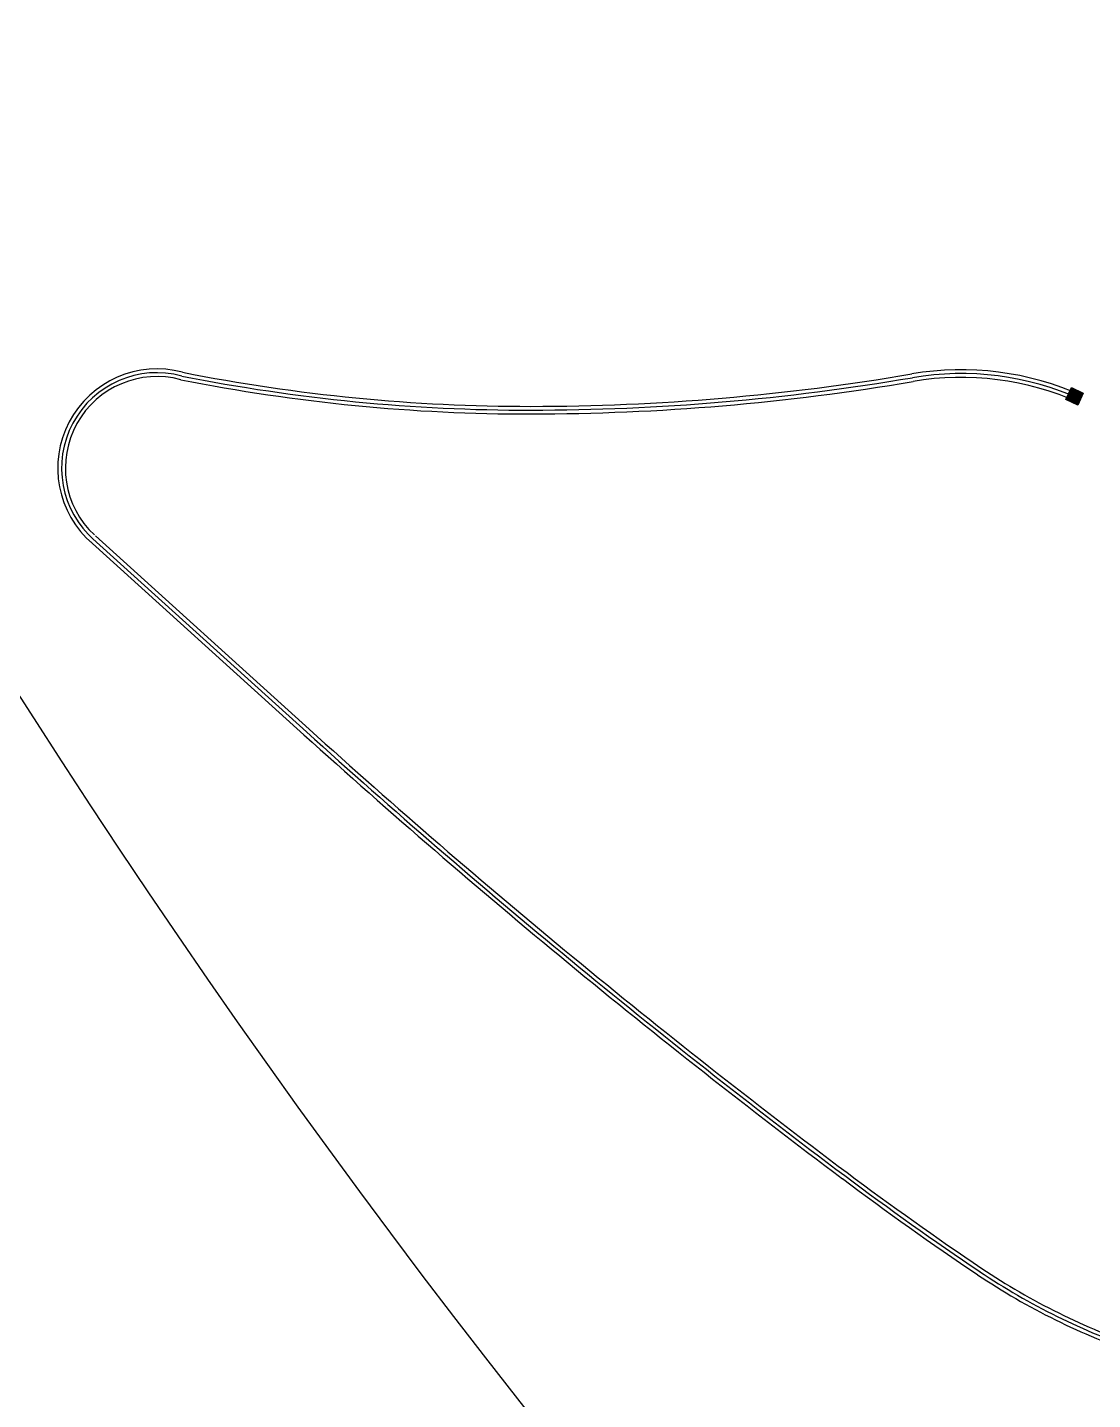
# Model space of a CAD drawing. Header units: millimetres. Extents: x 832728086 to 834530684, y 817551485 to 818349469.
# Drawn here: x 832849621 to 832898548, y 817704118 to 817767139 of the extents above; entities that cross this region are included whole.
import ezdxf

# ---------------------------------------------------------------- set-up
doc = ezdxf.new("R2010")
doc.units = ezdxf.units.MM
doc.header["$LTSCALE"] = 100
doc.layers.add('000-helpline', color=30, linetype='Continuous', lineweight=30, plot=False)
doc.layers.add('000-Tactile-l', color=8, linetype='Continuous')

# ---------------------------------------------------------------- blocks, each defined once
blk = doc.blocks.new('tactile')
at = {"layer": '000-helpline', "ltscale": 0.015}
for points in [[(834043.443, 817803.98), (834043.714, 817803.851), (834043.584, 817803.58), (834043.314, 817803.709)], [(834043.572, 817804.251), (834043.843, 817804.121), (834043.714, 817803.851), (834043.443, 817803.98)], [(834043.714, 817803.851), (834043.984, 817803.721), (834043.855, 817803.451), (834043.584, 817803.58)], [(834043.843, 817804.121), (834044.114, 817803.992), (834043.984, 817803.721), (834043.714, 817803.851)]]:
    blk.add_lwpolyline(points, close=True, dxfattribs=at)
at = {"layer": '000-Tactile-l', "ltscale": 5e-05}
for p, q in [((834008.313, 817788.308), (833998.426, 817797.246)), ((834008.43, 817788.438), (833998.618, 817797.308)), ((834008.548, 817788.568), (833998.735, 817797.437))]:
    blk.add_line(p, q, dxfattribs=at)
at = {"layer": '000-Tactile-l'}
blk.add_lwpolyline([(834043.314, 817803.709), (834043.572, 817804.251), (834044.114, 817803.992), (834043.855, 817803.451)], close=True, dxfattribs=at)
at = {"layer": '000-Tactile-l', "ltscale": 0.015}
for centre, radius in [((834043.412, 817803.856), 0.0175), ((834043.412, 817803.856), 0.0125), ((834043.433, 817803.901), 0.0175), ((834043.433, 817803.901), 0.0125), ((834043.455, 817803.947), 0.0175), ((834043.457, 817803.835), 0.0175), ((834043.455, 817803.947), 0.0125), ((834043.457, 817803.835), 0.0125), ((834043.476, 817803.992), 0.0175), ((834043.478, 817803.88), 0.0175), ((834043.476, 817803.992), 0.0125), ((834043.478, 817803.88), 0.0125), ((834043.498, 817804.037), 0.0175), ((834043.5, 817803.925), 0.0175), ((834043.498, 817804.037), 0.0125), ((834043.5, 817803.925), 0.0125), ((834043.519, 817804.082), 0.0175), ((834043.521, 817803.97), 0.0175), ((834043.523, 817803.858), 0.0175), ((834043.519, 817804.082), 0.0125), ((834043.521, 817803.97), 0.0125), ((834043.523, 817803.858), 0.0125), ((834043.541, 817804.127), 0.0175), ((834043.543, 817804.015), 0.0175), ((834043.545, 817803.903), 0.0175), ((834043.541, 817804.127), 0.0125), ((834043.543, 817804.015), 0.0125), ((834043.545, 817803.903), 0.0125), ((834043.562, 817804.172), 0.0175), ((834043.564, 817804.06), 0.0175), ((834043.566, 817803.949), 0.0175), ((834043.562, 817804.172), 0.0125), ((834043.568, 817803.837), 0.0175), ((834043.564, 817804.06), 0.0125), ((834043.566, 817803.949), 0.0125), ((834043.568, 817803.837), 0.0125), ((834043.584, 817804.217), 0.0175), ((834043.586, 817804.106), 0.0175), ((834043.588, 817803.994), 0.0175), ((834043.584, 817804.217), 0.0125), ((834043.586, 817804.106), 0.0125), ((834043.59, 817803.882), 0.0175), ((834043.588, 817803.994), 0.0125), ((834043.59, 817803.882), 0.0125), ((834043.607, 817804.151), 0.0175), ((834043.61, 817804.039), 0.0175), ((834043.612, 817803.927), 0.0175), ((834043.607, 817804.151), 0.0125), ((834043.614, 817803.815), 0.0175), ((834043.61, 817804.039), 0.0125), ((834043.612, 817803.927), 0.0125), ((834043.629, 817804.196), 0.0175), ((834043.631, 817804.084), 0.0175), ((834043.633, 817803.972), 0.0175), ((834043.629, 817804.196), 0.0125), ((834043.635, 817803.86), 0.0175), ((834043.631, 817804.084), 0.0125), ((834043.633, 817803.972), 0.0125), ((834043.635, 817803.86), 0.0125), ((834043.653, 817804.129), 0.0175), ((834043.655, 817804.017), 0.0175), ((834043.657, 817803.906), 0.0175), ((834043.653, 817804.129), 0.0125), ((834043.655, 817804.017), 0.0125), ((834043.657, 817803.906), 0.0125), ((834043.674, 817804.174), 0.0175), ((834043.676, 817804.062), 0.0175), ((834043.678, 817803.951), 0.0175), ((834043.674, 817804.174), 0.0125), ((834043.68, 817803.839), 0.0175), ((834043.676, 817804.062), 0.0125), ((834043.678, 817803.951), 0.0125), ((834043.68, 817803.839), 0.0125), ((834043.698, 817804.108), 0.0175), ((834043.7, 817803.996), 0.0175), ((834043.702, 817803.884), 0.0175), ((834043.698, 817804.108), 0.0125), ((834043.7, 817803.996), 0.0125), ((834043.702, 817803.884), 0.0125), ((834043.719, 817804.153), 0.0175), ((834043.721, 817804.041), 0.0175), ((834043.723, 817803.929), 0.0175), ((834043.719, 817804.153), 0.0125), ((834043.725, 817803.817), 0.0175), ((834043.721, 817804.041), 0.0125), ((834043.723, 817803.929), 0.0125), ((834043.743, 817804.086), 0.0175), ((834043.745, 817803.974), 0.0175), ((834043.747, 817803.862), 0.0175), ((834043.743, 817804.086), 0.0125), ((834043.745, 817803.974), 0.0125), ((834043.747, 817803.862), 0.0125), ((834043.764, 817804.131), 0.0175), ((834043.766, 817804.019), 0.0175), ((834043.768, 817803.908), 0.0175), ((834043.764, 817804.131), 0.0125), ((834043.766, 817804.019), 0.0125), ((834043.768, 817803.908), 0.0125), ((834043.788, 817804.064), 0.0175), ((834043.79, 817803.953), 0.0175), ((834043.788, 817804.064), 0.0125), ((834043.792, 817803.841), 0.0175), ((834043.79, 817803.953), 0.0125), ((834043.792, 817803.841), 0.0125), ((834043.81, 817804.11), 0.0175), ((834043.812, 817803.998), 0.0175), ((834043.814, 817803.886), 0.0175), ((834043.81, 817804.11), 0.0125), ((834043.812, 817803.998), 0.0125), ((834043.814, 817803.886), 0.0125), ((834043.833, 817804.043), 0.0175), ((834043.835, 817803.931), 0.0175), ((834043.837, 817803.819), 0.0175), ((834043.833, 817804.043), 0.0125), ((834043.835, 817803.931), 0.0125), ((834043.837, 817803.819), 0.0125), ((834043.855, 817804.088), 0.0175), ((834043.857, 817803.976), 0.0175), ((834043.859, 817803.864), 0.0175), ((834043.855, 817804.088), 0.0125), ((834043.857, 817803.976), 0.0125), ((834043.859, 817803.864), 0.0125), ((834043.878, 817804.021), 0.0175), ((834043.88, 817803.91), 0.0175), ((834043.878, 817804.021), 0.0125), ((834043.88, 817803.91), 0.0125), ((834043.9, 817804.067), 0.0175), ((834043.902, 817803.955), 0.0175), ((834043.904, 817803.843), 0.0175), ((834043.9, 817804.067), 0.0125), ((834043.902, 817803.955), 0.0125), ((834043.904, 817803.843), 0.0125), ((834043.923, 817804), 0.0175), ((834043.925, 817803.888), 0.0175), ((834043.923, 817804), 0.0125), ((834043.925, 817803.888), 0.0125), ((834043.945, 817804.045), 0.0175), ((834043.947, 817803.933), 0.0175), ((834043.949, 817803.821), 0.0175), ((834043.945, 817804.045), 0.0125), ((834043.947, 817803.933), 0.0125), ((834043.949, 817803.821), 0.0125), ((834043.968, 817803.978), 0.0175), ((834043.971, 817803.867), 0.0175), ((834043.968, 817803.978), 0.0125), ((834043.971, 817803.867), 0.0125), ((834043.99, 817804.023), 0.0175), ((834043.992, 817803.912), 0.0175), ((834043.99, 817804.023), 0.0125), ((834043.992, 817803.912), 0.0125), ((834044.014, 817803.957), 0.0175), ((834044.016, 817803.845), 0.0175), ((834044.014, 817803.957), 0.0125), ((834044.016, 817803.845), 0.0125), ((834044.035, 817804.002), 0.0175), ((834044.037, 817803.89), 0.0175), ((834044.035, 817804.002), 0.0125), ((834044.037, 817803.89), 0.0125), ((834044.059, 817803.935), 0.0175), ((834044.059, 817803.935), 0.0125), ((834044.08, 817803.98), 0.0175), ((834044.08, 817803.98), 0.0125), ((834043.347, 817803.721), 0.0175), ((834043.347, 817803.721), 0.0125), ((834043.369, 817803.766), 0.0175), ((834043.369, 817803.766), 0.0125), ((834043.39, 817803.811), 0.0175), ((834043.392, 817803.699), 0.0175), ((834043.39, 817803.811), 0.0125), ((834043.392, 817803.699), 0.0125), ((834043.414, 817803.745), 0.0175), ((834043.414, 817803.745), 0.0125), ((834043.435, 817803.79), 0.0175), ((834043.437, 817803.678), 0.0175), ((834043.435, 817803.79), 0.0125), ((834043.437, 817803.678), 0.0125), ((834043.459, 817803.723), 0.0175), ((834043.459, 817803.723), 0.0125), ((834043.48, 817803.768), 0.0175), ((834043.482, 817803.656), 0.0175), ((834043.48, 817803.768), 0.0125), ((834043.482, 817803.656), 0.0125), ((834043.502, 817803.813), 0.0175), ((834043.504, 817803.701), 0.0175), ((834043.502, 817803.813), 0.0125), ((834043.504, 817803.701), 0.0125), ((834043.525, 817803.747), 0.0175), ((834043.527, 817803.635), 0.0175), ((834043.525, 817803.747), 0.0125), ((834043.527, 817803.635), 0.0125), ((834043.547, 817803.792), 0.0175), ((834043.549, 817803.68), 0.0175), ((834043.547, 817803.792), 0.0125), ((834043.549, 817803.68), 0.0125), ((834043.571, 817803.725), 0.0175), ((834043.573, 817803.613), 0.0175), ((834043.571, 817803.725), 0.0125), ((834043.573, 817803.613), 0.0125), ((834043.592, 817803.77), 0.0175), ((834043.594, 817803.658), 0.0175), ((834043.592, 817803.77), 0.0125), ((834043.594, 817803.658), 0.0125), ((834043.616, 817803.704), 0.0175), ((834043.618, 817803.592), 0.0175), ((834043.614, 817803.815), 0.0125), ((834043.616, 817803.704), 0.0125), ((834043.618, 817803.592), 0.0125), ((834043.637, 817803.749), 0.0175), ((834043.639, 817803.637), 0.0175), ((834043.637, 817803.749), 0.0125), ((834043.639, 817803.637), 0.0125), ((834043.659, 817803.794), 0.0175), ((834043.661, 817803.682), 0.0175), ((834043.663, 817803.57), 0.0175), ((834043.659, 817803.794), 0.0125), ((834043.661, 817803.682), 0.0125), ((834043.663, 817803.57), 0.0125), ((834043.682, 817803.727), 0.0175), ((834043.684, 817803.615), 0.0175), ((834043.682, 817803.727), 0.0125), ((834043.684, 817803.615), 0.0125), ((834043.704, 817803.772), 0.0175), ((834043.706, 817803.66), 0.0175), ((834043.708, 817803.549), 0.0175), ((834043.704, 817803.772), 0.0125), ((834043.706, 817803.66), 0.0125), ((834043.708, 817803.549), 0.0125), ((834043.727, 817803.706), 0.0175), ((834043.729, 817803.594), 0.0175), ((834043.725, 817803.817), 0.0125), ((834043.727, 817803.706), 0.0125), ((834043.729, 817803.594), 0.0125), ((834043.749, 817803.751), 0.0175), ((834043.751, 817803.639), 0.0175), ((834043.749, 817803.751), 0.0125), ((834043.753, 817803.527), 0.0175), ((834043.751, 817803.639), 0.0125), ((834043.753, 817803.527), 0.0125), ((834043.771, 817803.796), 0.0175), ((834043.773, 817803.684), 0.0175), ((834043.775, 817803.572), 0.0175), ((834043.771, 817803.796), 0.0125), ((834043.773, 817803.684), 0.0125), ((834043.775, 817803.572), 0.0125), ((834043.794, 817803.729), 0.0175), ((834043.796, 817803.617), 0.0175), ((834043.798, 817803.506), 0.0175), ((834043.794, 817803.729), 0.0125), ((834043.796, 817803.617), 0.0125), ((834043.798, 817803.506), 0.0125), ((834043.816, 817803.774), 0.0175), ((834043.818, 817803.662), 0.0175), ((834043.82, 817803.551), 0.0175), ((834043.816, 817803.774), 0.0125), ((834043.818, 817803.662), 0.0125), ((834043.82, 817803.551), 0.0125), ((834043.839, 817803.708), 0.0175), ((834043.841, 817803.596), 0.0175), ((834043.843, 817803.484), 0.0175), ((834043.839, 817803.708), 0.0125), ((834043.841, 817803.596), 0.0125), ((834043.843, 817803.484), 0.0125), ((834043.861, 817803.753), 0.0175), ((834043.863, 817803.641), 0.0175), ((834043.865, 817803.529), 0.0175), ((834043.861, 817803.753), 0.0125), ((834043.863, 817803.641), 0.0125), ((834043.865, 817803.529), 0.0125), ((834043.882, 817803.798), 0.0175), ((834043.884, 817803.686), 0.0175), ((834043.886, 817803.574), 0.0175), ((834043.882, 817803.798), 0.0125), ((834043.884, 817803.686), 0.0125), ((834043.886, 817803.574), 0.0125), ((834043.906, 817803.731), 0.0175), ((834043.908, 817803.619), 0.0175), ((834043.906, 817803.731), 0.0125), ((834043.908, 817803.619), 0.0125), ((834043.927, 817803.776), 0.0175), ((834043.929, 817803.665), 0.0175), ((834043.927, 817803.776), 0.0125), ((834043.929, 817803.665), 0.0125), ((834043.951, 817803.71), 0.0175), ((834043.951, 817803.71), 0.0125), ((834043.973, 817803.755), 0.0175), ((834043.973, 817803.755), 0.0125), ((834043.994, 817803.8), 0.0175), ((834043.994, 817803.8), 0.0125)]:
    blk.add_circle(centre, radius, dxfattribs=at)
at = {"layer": '000-Tactile-l', "ltscale": 5e-05}
for centre, radius, start, end in [((834001.561, 817800.554), 4.557, 74.99309, 229.4909), ((834001.561, 817800.554), 4.382, 74.91827, 228.89283), ((834001.561, 817800.554), 4.207, 74.83892, 226.86437), ((834018.656, 817885.167), 82.125, 258.76927, 270.05692), ((834018.656, 817885.167), 81.95, 258.77342, 270.05692), ((834018.656, 817885.167), 81.775, 258.77751, 270.05692), ((834018.633, 817908.167), 104.775, 270.05692, 279.67039), ((834018.633, 817908.167), 104.95, 270.05692, 279.67039), ((834018.633, 817908.167), 105.125, 270.05692, 279.67039), ((834038.505, 817791.548), 13.525, 65.75198, 99.67039), ((834038.505, 817791.548), 13.35, 65.76864, 99.67039), ((834038.505, 817791.548), 13.175, 65.78575, 99.67039), ((834244.038, 818049.089), 351.53, 227.88893, 233.11546), ((834244.038, 818049.089), 351.355, 227.88893, 233.11546), ((834244.038, 818049.089), 351.18, 227.88893, 233.11546), ((834120.851, 817884.927), 146.287, 233.11546, 236.09774), ((834120.851, 817884.927), 146.112, 233.11546, 236.09774), ((834120.851, 817884.927), 145.937, 233.11546, 236.09774), ((834056.63, 817789.364), 31.151, 236.09774, 251.30983), ((834056.63, 817789.364), 30.976, 236.09774, 251.30983), ((834056.63, 817789.364), 30.801, 236.09774, 251.30983)]:
    blk.add_arc(centre, radius, start, end, dxfattribs=at)

msp = doc.modelspace()

# ---------------------------------------------------------------- linework, layer by layer
at = {"ltscale": 5}
msp.add_circle((833186042.1669, 817950476.993), 398992.1588, dxfattribs=at)

# ---------------------------------------------------------------- block references
at = {"layer": '000-Tactile-l', "xscale": 1000, "yscale": 1000, "zscale": 1000}
msp.add_blockref('tactile', (-1145990.4835, -53655.9264), dxfattribs=at)

doc.saveas('drawing.dxf')
